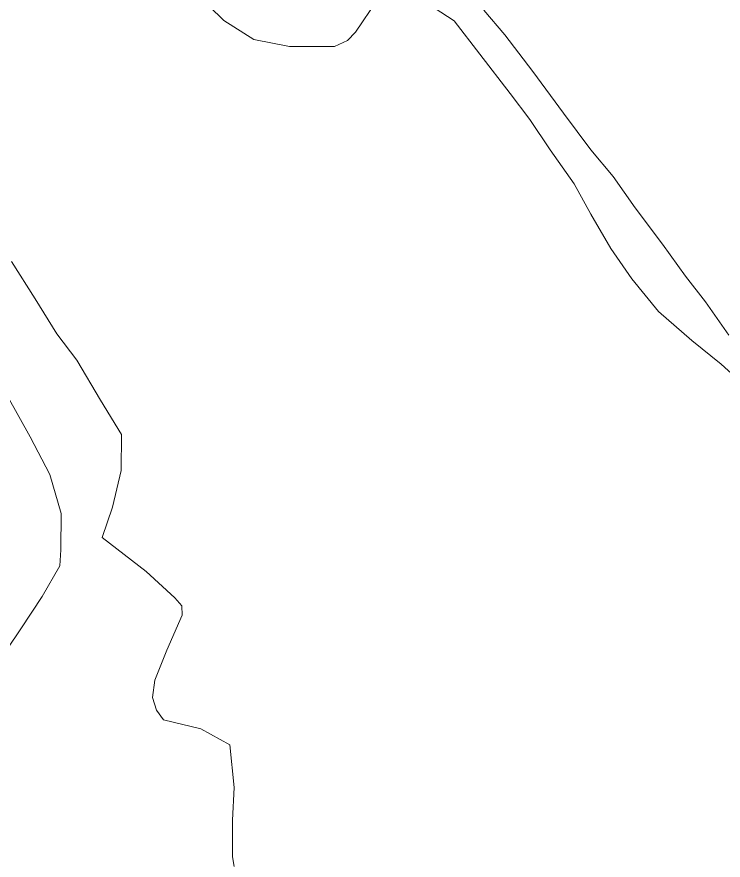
# Model space of a CAD drawing. Header units: metres. Extents: x 30 to 776, y 38 to 676.
# Drawn here: x 232.4 to 276.4, y 116.9 to 169.4 of the extents above; entities that cross this region are included whole.
import ezdxf

# ---------------------------------------------------------------- set-up
doc = ezdxf.new("R2010")
doc.units = ezdxf.units.M
doc.layers.add('01_Fina', color=7, linetype='Continuous')

msp = doc.modelspace()

# ---------------------------------------------------------------- linework, layer by layer
msp.add_open_spline([(151.569, 297.324), (159.758, 298.43), (168.086, 299.382), (185.387, 301.354), (194.356, 302.373), (206.527, 304.06), (209.895, 304.56), (215.867, 305.535), (218.483, 305.992), (223.043, 306.859), (224.992, 307.253), (228.822, 308.07), (230.708, 308.493), (236.32, 309.79), (239.998, 310.693), (247.467, 312.516), (251.258, 313.437), (256.903, 314.726), (258.598, 315.103), (263.814, 316.224), (267.465, 316.958), (272.264, 317.828), (273.172, 317.989), (274.696, 318.252), (275.303, 318.355), (276.563, 318.566), (277.219, 318.673), (278.591, 318.897), (279.3, 319.013), (280.749, 319.26), (281.492, 319.39), (283.382, 319.744), (284.544, 319.981), (286.225, 320.384), (286.719, 320.509), (288.339, 320.95), (289.512, 321.315), (291.125, 321.943), (291.536, 322.113), (292.129, 322.378), (292.299, 322.457), (292.471, 322.539), (301.763, 325.359), (309.942, 322.221), (316.04, 298.13), (302.802, 266.002), (299.563, 238.829), (303.101, 213.983), (313.184, 197.064), (324.21, 170.066), (325.101, 148.982), (333.598, 133.715), (328.833, 118.285), (311.638, 121.716), (303.568, 155.735), (269.89, 183.042), (244.037, 219.852), (220.089, 239.731), (196.555, 256.552), (177.079, 267.752), (161.582, 282.119), (149.065, 281.723), (136.699, 292.61), (146.188, 295.618), (151.569, 297.324)], degree=3, knots=[0, 0, 0, 0, 24.608147, 24.608147, 51.217252, 51.217252, 61.521155, 61.521155, 69.69487, 69.69487, 75.904931, 75.904931, 82.114992, 82.114992, 94.535115, 94.535115, 106.955238, 106.955238, 112.136541, 112.136541, 122.499148, 122.499148, 124.874527, 124.874527, 126.421372, 126.421372, 128.053833, 128.053833, 129.686294, 129.686294, 131.318755, 131.318755, 133.778243, 133.778243, 134.790779, 134.790779, 137.079473, 137.079473, 137.853625, 137.853625, 138.162479, 138.162479, 138.162479, 146.496918, 164.194171, 210.399196, 230.742012, 247.65208, 284.256418, 296.237102, 322.710596, 346.09408, 351.829167, 360.094137, 384.335023, 449.024837, 485.884379, 518.819297, 541.767406, 572.327373, 587.525959, 601.218371, 610.664925, 623.037386, 623.037386, 623.037386, 623.037386])
at = {"layer": '01_Fina', "color": 252, "linetype": 'Continuous', "lineweight": 9, "true_color": 0x939598}
for points in [[(254.814, 170.478), (253.464, 168.458), (252.954, 167.948), (252.144, 167.578), (249.354, 167.568), (247.134, 168.018), (245.254, 169.188), (243.424, 171.008)], [(277.764, 146.428), (276.244, 147.798), (274.414, 149.268), (272.334, 151.068), (270.674, 153.108), (269.374, 154.988), (268.124, 157.138), (267.084, 159.028), (265.594, 161.128), (264.314, 163.018), (263.104, 164.648), (261.214, 167.088), (259.604, 169.168), (257.534, 170.538)], [(276.714, 149.588), (275.254, 151.668), (274.014, 153.278), (272.594, 155.258), (270.874, 157.528), (269.504, 159.468), (268.124, 161.148), (266.424, 163.418), (264.514, 166.018), (262.764, 168.298), (261.464, 169.828)], [(232.034, 154.188), (233.514, 151.848), (234.864, 149.678), (236.094, 148.048), (237.584, 145.548), (238.884, 143.418), (238.874, 141.168), (238.324, 138.878), (237.684, 136.998), (240.424, 134.878), (242.204, 133.238), (242.654, 132.738), (242.664, 132.148), (241.714, 129.978), (240.954, 128.118), (240.824, 127.028), (241.074, 126.248), (241.494, 125.648), (243.834, 125.068), (245.644, 124.078), (245.894, 121.418), (245.794, 119.388), (245.794, 117.108), (245.904, 116.498)], [(231.784, 145.788), (233.194, 143.258), (234.424, 140.918), (235.124, 138.498), (235.114, 136.218), (235.054, 135.228), (233.944, 133.328), (232.614, 131.308), (230.924, 128.838)]]:
    msp.add_lwpolyline(points, dxfattribs=at)

doc.saveas('drawing.dxf')
